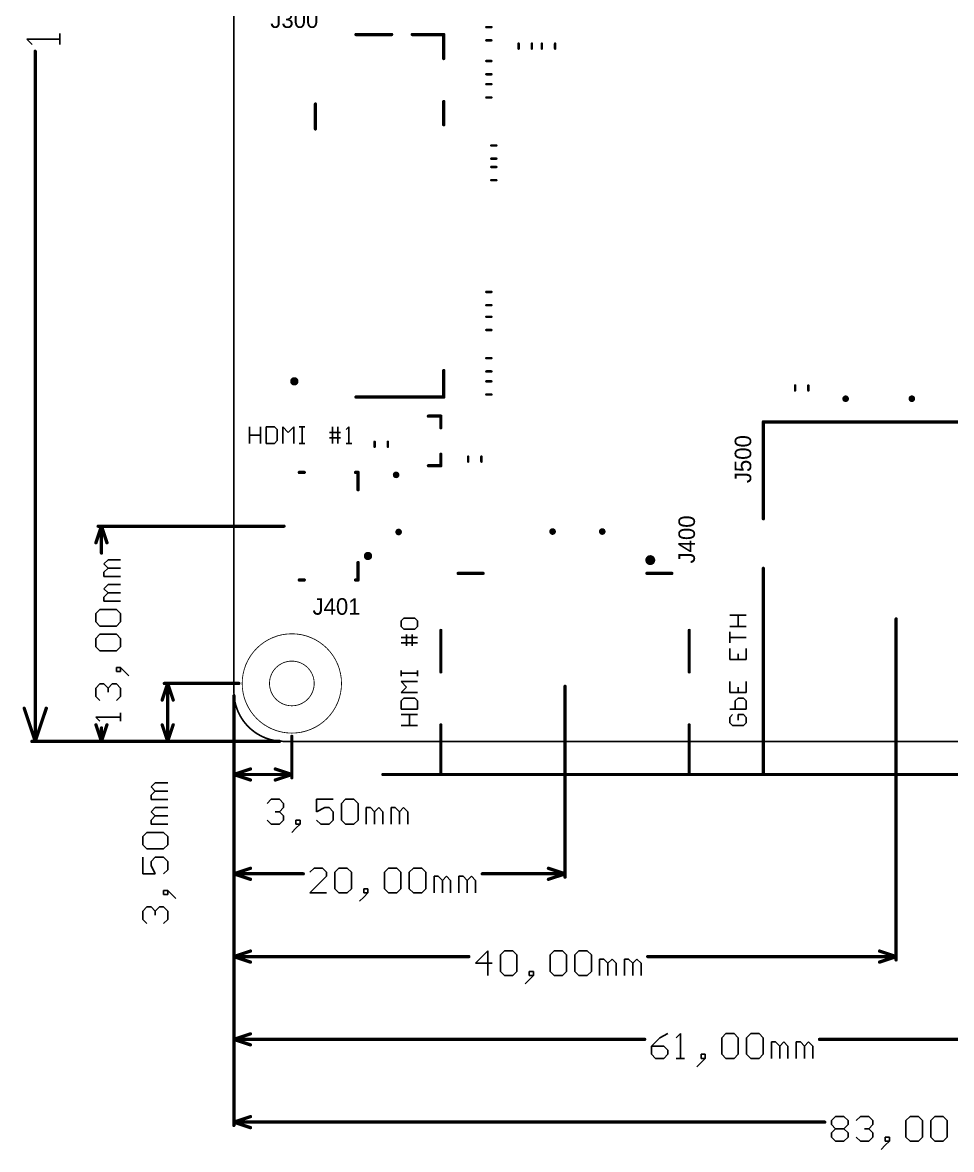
# Model space of a CAD drawing. Extents: x -13 to 144, y -25 to 122.
# Drawn here: x -12.8 to 43.3, y -24.7 to 43.4 of the extents above; entities that cross this region are included whole.
import ezdxf

# ---------------------------------------------------------------- set-up
doc = ezdxf.new("R2010")
doc.units = 0
doc.layers.get('0').update_dxf_attribs({"linetype": 'CONTINUOUS'})
for name, color, linetype in [('MECHANICAL1', 6, 'CONTINUOUS'), ('MECHANICAL10', 56, 'CONTINUOUS'), ('MECHANICAL15', 56, 'CONTINUOUS'), ('TOPOVERLAY', 2, 'CONTINUOUS')]:
    doc.layers.add(name, color=color, linetype=linetype)

# ---------------------------------------------------------------- blocks, each defined once
blk = doc.blocks.new('ICC_SLP2510P8_250X100X60_P')
at = {"layer": 'TOPOVERLAY'}
for points, const_width in [([(-0.9, -1.25, 1), (-1.1, -1.25, 1)], 0.2), ([(-1.15, -1.25, 1), (-1.05, -1.25, 1)], 0.1), ([(-0.95, -1.25, 1), (-0.85, -1.25, 1)], 0.1)]:
    blk.add_lwpolyline(points, format="xyb", close=True, dxfattribs=dict(at, const_width=const_width))
blk = doc.blocks.new('ICC_SLP2510P8_250X100X60_0')
at = {"layer": 'TOPOVERLAY'}
for points, const_width in [([(-0.9, -1.25, 1), (-1.1, -1.25, 1)], 0.2), ([(-1.15, -1.25, 1), (-1.05, -1.25, 1)], 0.1), ([(-0.95, -1.25, 1), (-0.85, -1.25, 1)], 0.1)]:
    blk.add_lwpolyline(points, format="xyb", close=True, dxfattribs=dict(at, const_width=const_width))
blk = doc.blocks.new('PKG_SOT23_3L_SC59_P190_R_8')
at = {"layer": 'TOPOVERLAY', "const_width": 0.2}
for points in [[(-0.8, 0.75), (-1.497, 0.75)], [(-1.497, 0), (-1.497, 0.75)], [(1.497, 0.75), (0.8, 0.75)], [(1.497, 0), (1.497, 0.75)]]:
    blk.add_lwpolyline(points, dxfattribs=at)
at = {"layer": 'TOPOVERLAY', "const_width": 0.1}
for points in [[(-1.547, 0.75, 1), (-1.447, 0.75, 1)], [(-1.547, 0.75, 1), (-1.447, 0.75, 1)], [(-0.85, 0.75, 1), (-0.75, 0.75, 1)], [(0.75, 0.75, 1), (0.85, 0.75, 1)], [(1.447, 0.75, 1), (1.547, 0.75, 1)], [(1.447, 0.75, 1), (1.547, 0.75, 1)], [(-1.547, 0, 1), (-1.447, 0, 1)], [(1.447, 0, 1), (1.547, 0, 1)]]:
    blk.add_lwpolyline(points, format="xyb", close=True, dxfattribs=at)
blk = doc.blocks.new('ICC_SLP2510P8_250X100X60_1')
at = {"layer": 'TOPOVERLAY'}
for points, const_width in [([(-1.45, -0.55, 1), (-1.65, -0.55, 1)], 0.2), ([(-1.7, -0.55, 1), (-1.6, -0.55, 1)], 0.1), ([(-1.5, -0.55, 1), (-1.4, -0.55, 1)], 0.1)]:
    blk.add_lwpolyline(points, format="xyb", close=True, dxfattribs=dict(at, const_width=const_width))
blk = doc.blocks.new('ICC_SLP2510P8_250X100X60_2')
at = {"layer": 'TOPOVERLAY'}
for points, const_width in [([(-1.5, -0.4, 1), (-1.7, -0.4, 1)], 0.2), ([(-1.75, -0.4, 1), (-1.65, -0.4, 1)], 0.1), ([(-1.55, -0.4, 1), (-1.45, -0.4, 1)], 0.1)]:
    blk.add_lwpolyline(points, format="xyb", close=True, dxfattribs=dict(at, const_width=const_width))
blk = doc.blocks.new('ICC_SLP2510P8_250X100X60_3')
at = {"layer": 'TOPOVERLAY'}
for points, const_width in [([(-0.9, -1.25, 1), (-1.1, -1.25, 1)], 0.2), ([(-1.15, -1.25, 1), (-1.05, -1.25, 1)], 0.1), ([(-0.95, -1.25, 1), (-0.85, -1.25, 1)], 0.1)]:
    blk.add_lwpolyline(points, format="xyb", close=True, dxfattribs=dict(at, const_width=const_width))
blk = doc.blocks.new('ICC_SLP2510P8_250X100X60_4')
at = {"layer": 'TOPOVERLAY'}
for points, const_width in [([(-0.9, -1.25, 1), (-1.1, -1.25, 1)], 0.2), ([(-1.15, -1.25, 1), (-1.05, -1.25, 1)], 0.1), ([(-0.95, -1.25, 1), (-0.85, -1.25, 1)], 0.1)]:
    blk.add_lwpolyline(points, format="xyb", close=True, dxfattribs=dict(at, const_width=const_width))
blk = doc.blocks.new('RES_0603_R_138')
at = {"layer": 'TOPOVERLAY', "const_width": 0.15}
for points in [[(0.15, 0.4), (-0.15, 0.4)], [(0.15, -0.4), (-0.15, -0.4)]]:
    blk.add_lwpolyline(points, dxfattribs=at)
at = {"layer": 'TOPOVERLAY', "const_width": 0.075}
for points in [[(-0.188, 0.4, 1), (-0.112, 0.4, 1)], [(0.112, 0.4, 1), (0.188, 0.4, 1)], [(-0.188, -0.4, 1), (-0.112, -0.4, 1)], [(0.112, -0.4, 1), (0.188, -0.4, 1)]]:
    blk.add_lwpolyline(points, format="xyb", close=True, dxfattribs=at)
blk = doc.blocks.new('RES_0603_R_139')
at = {"layer": 'TOPOVERLAY', "const_width": 0.15}
for points in [[(0.15, 0.4), (-0.15, 0.4)], [(0.15, -0.4), (-0.15, -0.4)]]:
    blk.add_lwpolyline(points, dxfattribs=at)
at = {"layer": 'TOPOVERLAY', "const_width": 0.075}
for points in [[(-0.188, 0.4, 1), (-0.112, 0.4, 1)], [(0.112, 0.4, 1), (0.188, 0.4, 1)], [(-0.188, -0.4, 1), (-0.112, -0.4, 1)], [(0.112, -0.4, 1), (0.188, -0.4, 1)]]:
    blk.add_lwpolyline(points, format="xyb", close=True, dxfattribs=at)
blk = doc.blocks.new('CAP_0603_R_183')
at = {"layer": 'TOPOVERLAY', "const_width": 0.15}
for points in [[(0.15, 0.4), (-0.15, 0.4)], [(0.15, -0.4), (-0.15, -0.4)]]:
    blk.add_lwpolyline(points, dxfattribs=at)
at = {"layer": 'TOPOVERLAY', "const_width": 0.075}
for points in [[(-0.188, 0.4, 1), (-0.112, 0.4, 1)], [(0.112, 0.4, 1), (0.187, 0.4, 1)], [(-0.188, -0.4, 1), (-0.112, -0.4, 1)], [(0.112, -0.4, 1), (0.187, -0.4, 1)]]:
    blk.add_lwpolyline(points, format="xyb", close=True, dxfattribs=at)
blk = doc.blocks.new('CAP_0603_R_184')
at = {"layer": 'TOPOVERLAY', "const_width": 0.15}
for points in [[(0.15, 0.4), (-0.15, 0.4)], [(0.15, -0.4), (-0.15, -0.4)]]:
    blk.add_lwpolyline(points, dxfattribs=at)
at = {"layer": 'TOPOVERLAY', "const_width": 0.075}
for points in [[(-0.188, 0.4, 1), (-0.112, 0.4, 1)], [(0.112, 0.4, 1), (0.188, 0.4, 1)], [(-0.188, -0.4, 1), (-0.112, -0.4, 1)], [(0.112, -0.4, 1), (0.188, -0.4, 1)]]:
    blk.add_lwpolyline(points, format="xyb", close=True, dxfattribs=at)
blk = doc.blocks.new('CAP_0603_R_187')
at = {"layer": 'TOPOVERLAY', "const_width": 0.15}
for points in [[(0.15, 0.4), (-0.15, 0.4)], [(0.15, -0.4), (-0.15, -0.4)]]:
    blk.add_lwpolyline(points, dxfattribs=at)
at = {"layer": 'TOPOVERLAY', "const_width": 0.075}
for points in [[(-0.188, 0.4, 1), (-0.112, 0.4, 1)], [(0.112, 0.4, 1), (0.188, 0.4, 1)], [(-0.188, -0.4, 1), (-0.112, -0.4, 1)], [(0.112, -0.4, 1), (0.188, -0.4, 1)]]:
    blk.add_lwpolyline(points, format="xyb", close=True, dxfattribs=at)
blk = doc.blocks.new('CAP_0603_R_188')
at = {"layer": 'TOPOVERLAY', "const_width": 0.15}
for points in [[(-0.15, 0.4), (0.15, 0.4)], [(-0.15, -0.4), (0.15, -0.4)]]:
    blk.add_lwpolyline(points, dxfattribs=at)
at = {"layer": 'TOPOVERLAY', "const_width": 0.075}
for points in [[(-0.188, 0.4, 1), (-0.112, 0.4, 1)], [(0.112, 0.4, 1), (0.188, 0.4, 1)], [(-0.188, -0.4, 1), (-0.112, -0.4, 1)], [(0.112, -0.4, 1), (0.188, -0.4, 1)]]:
    blk.add_lwpolyline(points, format="xyb", close=True, dxfattribs=at)
blk = doc.blocks.new('CAP_0603_R_189')
at = {"layer": 'TOPOVERLAY', "const_width": 0.15}
for points in [[(-0.15, 0.4), (0.15, 0.4)], [(-0.15, -0.4), (0.15, -0.4)]]:
    blk.add_lwpolyline(points, dxfattribs=at)
at = {"layer": 'TOPOVERLAY', "const_width": 0.075}
for points in [[(-0.188, 0.4, 1), (-0.112, 0.4, 1)], [(0.112, 0.4, 1), (0.188, 0.4, 1)], [(-0.188, -0.4, 1), (-0.112, -0.4, 1)], [(0.112, -0.4, 1), (0.188, -0.4, 1)]]:
    blk.add_lwpolyline(points, format="xyb", close=True, dxfattribs=at)
blk = doc.blocks.new('CAP_0603_R_190')
at = {"layer": 'TOPOVERLAY', "const_width": 0.15}
for points in [[(-0.15, 0.4), (0.15, 0.4)], [(-0.15, -0.4), (0.15, -0.4)]]:
    blk.add_lwpolyline(points, dxfattribs=at)
at = {"layer": 'TOPOVERLAY', "const_width": 0.075}
for points in [[(-0.188, 0.4, 1), (-0.112, 0.4, 1)], [(0.112, 0.4, 1), (0.188, 0.4, 1)], [(-0.188, -0.4, 1), (-0.112, -0.4, 1)], [(0.112, -0.4, 1), (0.188, -0.4, 1)]]:
    blk.add_lwpolyline(points, format="xyb", close=True, dxfattribs=at)
blk = doc.blocks.new('CAP_0603_R_239')
at = {"layer": 'TOPOVERLAY', "const_width": 0.15}
for points in [[(0.15, 0.4), (-0.15, 0.4)], [(0.15, -0.4), (-0.15, -0.4)]]:
    blk.add_lwpolyline(points, dxfattribs=at)
at = {"layer": 'TOPOVERLAY', "const_width": 0.075}
for points in [[(-0.188, 0.4, 1), (-0.112, 0.4, 1)], [(0.112, 0.4, 1), (0.188, 0.4, 1)], [(-0.188, -0.4, 1), (-0.112, -0.4, 1)], [(0.112, -0.4, 1), (0.188, -0.4, 1)]]:
    blk.add_lwpolyline(points, format="xyb", close=True, dxfattribs=at)
blk = doc.blocks.new('CAP_0603_R_240')
at = {"layer": 'TOPOVERLAY', "const_width": 0.15}
for points in [[(-0.15, 0.4), (0.15, 0.4)], [(-0.15, -0.4), (0.15, -0.4)]]:
    blk.add_lwpolyline(points, dxfattribs=at)
at = {"layer": 'TOPOVERLAY', "const_width": 0.075}
for points in [[(-0.188, 0.4, 1), (-0.112, 0.4, 1)], [(0.112, 0.4, 1), (0.188, 0.4, 1)], [(-0.188, -0.4, 1), (-0.112, -0.4, 1)], [(0.112, -0.4, 1), (0.188, -0.4, 1)]]:
    blk.add_lwpolyline(points, format="xyb", close=True, dxfattribs=at)
blk = doc.blocks.new('CAP_0603_R_248')
at = {"layer": 'TOPOVERLAY', "const_width": 0.15}
for points in [[(0.15, 0.4), (-0.15, 0.4)], [(0.15, -0.4), (-0.15, -0.4)]]:
    blk.add_lwpolyline(points, dxfattribs=at)
at = {"layer": 'TOPOVERLAY', "const_width": 0.075}
for points in [[(-0.188, 0.4, 1), (-0.112, 0.4, 1)], [(0.112, 0.4, 1), (0.188, 0.4, 1)], [(-0.188, -0.4, 1), (-0.112, -0.4, 1)], [(0.112, -0.4, 1), (0.188, -0.4, 1)]]:
    blk.add_lwpolyline(points, format="xyb", close=True, dxfattribs=at)
blk = doc.blocks.new('CAP_0603_R_252')
at = {"layer": 'TOPOVERLAY', "const_width": 0.15}
for points in [[(0.15, 0.4), (-0.15, 0.4)], [(0.15, -0.4), (-0.15, -0.4)]]:
    blk.add_lwpolyline(points, dxfattribs=at)
at = {"layer": 'TOPOVERLAY', "const_width": 0.075}
for points in [[(-0.188, 0.4, 1), (-0.112, 0.4, 1)], [(0.112, 0.4, 1), (0.187, 0.4, 1)], [(-0.188, -0.4, 1), (-0.112, -0.4, 1)], [(0.112, -0.4, 1), (0.187, -0.4, 1)]]:
    blk.add_lwpolyline(points, format="xyb", close=True, dxfattribs=at)
blk = doc.blocks.new('CAP_0603_R_253')
at = {"layer": 'TOPOVERLAY', "const_width": 0.15}
for points in [[(0.15, 0.4), (-0.15, 0.4)], [(0.15, -0.4), (-0.15, -0.4)]]:
    blk.add_lwpolyline(points, dxfattribs=at)
at = {"layer": 'TOPOVERLAY', "const_width": 0.075}
for points in [[(-0.188, 0.4, 1), (-0.112, 0.4, 1)], [(0.112, 0.4, 1), (0.188, 0.4, 1)], [(-0.188, -0.4, 1), (-0.112, -0.4, 1)], [(0.112, -0.4, 1), (0.188, -0.4, 1)]]:
    blk.add_lwpolyline(points, format="xyb", close=True, dxfattribs=at)
blk = doc.blocks.new('CAP_0603_R_254')
at = {"layer": 'TOPOVERLAY', "const_width": 0.15}
for points in [[(0.15, 0.4), (-0.15, 0.4)], [(0.15, -0.4), (-0.15, -0.4)]]:
    blk.add_lwpolyline(points, dxfattribs=at)
at = {"layer": 'TOPOVERLAY', "const_width": 0.075}
for points in [[(-0.188, 0.4, 1), (-0.112, 0.4, 1)], [(0.112, 0.4, 1), (0.188, 0.4, 1)], [(-0.188, -0.4, 1), (-0.112, -0.4, 1)], [(0.112, -0.4, 1), (0.188, -0.4, 1)]]:
    blk.add_lwpolyline(points, format="xyb", close=True, dxfattribs=at)
blk = doc.blocks.new('CON_HDMI_269')
at = {"layer": 'TOPOVERLAY'}
for points, const_width in [([(5.3, 6.875, 1), (5, 6.875, 1)], 0.3), ([(4.925, 6.875, 1), (5.075, 6.875, 1)], 0.15), ([(5.225, 6.875, 1), (5.375, 6.875, 1)], 0.15), ([(-6.5, 6.075, 1), (-6.4, 6.075, 1)], 0.1), ([(-5, 6.075, 1), (-4.9, 6.075, 1)], 0.1), ([(4.9, 6.075, 1), (5, 6.075, 1)], 0.1), ([(6.4, 6.075, 1), (6.5, 6.075, 1)], 0.1), ([(-7.55, 2.625, 1), (-7.45, 2.625, 1)], 0.1), ([(7.45, 2.625, 1), (7.55, 2.625, 1)], 0.1), ([(-7.55, 0.125, 1), (-7.45, 0.125, 1)], 0.1), ([(7.45, 0.125, 1), (7.55, 0.125, 1)], 0.1), ([(-7.55, -3.075, 1), (-7.45, -3.075, 1)], 0.1), ([(7.45, -3.075, 1), (7.55, -3.075, 1)], 0.1), ([(-7.55, -6.075, 1), (-7.45, -6.075, 1)], 0.1), ([(-7.55, -6.075, 1), (-7.45, -6.075, 1)], 0.1), ([(7.45, -6.075, 1), (7.55, -6.075, 1)], 0.1), ([(7.45, -6.075, 1), (7.55, -6.075, 1)], 0.1)]:
    blk.add_lwpolyline(points, format="xyb", close=True, dxfattribs=dict(at, const_width=const_width))
at = {"layer": 'TOPOVERLAY', "const_width": 0.2}
for points in [[(-6.45, 6.075), (-4.95, 6.075)], [(4.95, 6.075), (6.45, 6.075)], [(-7.5, 0.125), (-7.5, 2.625)], [(7.5, 0.125), (7.5, 2.625)], [(-7.5, -6.075), (-7.5, -3.075)], [(7.5, -6.075), (7.5, -3.075)], [(-7.5, -6.075), (7.5, -6.075)]]:
    blk.add_lwpolyline(points, dxfattribs=at)
blk = doc.blocks.new('CON_WRT_685119248123_270')
at = {"layer": 'TOPOVERLAY'}
for points, const_width in [([(1.925, 4.35, 1), (1.675, 4.35, 1)], 0.25), ([(1.612, 4.35, 1), (1.737, 4.35, 1)], 0.125), ([(1.863, 4.35, 1), (1.987, 4.35, 1)], 0.125), ([(-3.3, 3.75, 1), (-3.2, 3.75, 1)], 0.1), ([(-3.3, 3.75, 1), (-3.2, 3.75, 1)], 0.1), ([(-3.3, 3.6, 1), (-3.2, 3.6, 1)], 0.1), ([(-2.25, 3.75, 1), (-2.15, 3.75, 1)], 0.1), ([(2.15, 3.75, 1), (2.25, 3.75, 1)], 0.1), ([(3.2, 3.75, 1), (3.3, 3.75, 1)], 0.1), ([(3.2, 3.75, 1), (3.3, 3.75, 1)], 0.1), ([(3.2, 3.6, 1), (3.3, 3.6, 1)], 0.1), ([(-3.3, 0.5, 1), (-3.2, 0.5, 1)], 0.1), ([(-3.3, 0.2, 1), (-3.2, 0.2, 1)], 0.1), ([(3.2, 0.5, 1), (3.3, 0.5, 1)], 0.1), ([(3.2, 0.2, 1), (3.3, 0.2, 1)], 0.1)]:
    blk.add_lwpolyline(points, format="xyb", close=True, dxfattribs=dict(at, const_width=const_width))
at = {"layer": 'TOPOVERLAY', "const_width": 0.2}
for points in [[(-2.2, 3.75), (-3.25, 3.75)], [(-3.25, 3.6), (-3.25, 3.75)], [(3.25, 3.75), (2.2, 3.75)], [(3.25, 3.6), (3.25, 3.75)], [(-3.25, 0.2), (-3.25, 0.5)], [(3.25, 0.2), (3.25, 0.5)]]:
    blk.add_lwpolyline(points, dxfattribs=at)
blk = doc.blocks.new('CON_NGFF_KEY_M_P67_H420_28')
at = {"layer": 'TOPOVERLAY'}
for points, const_width in [([(-9.875, 5.025, 1), (-10.125, 5.025, 1)], 0.25), ([(-10.187, 5.025, 1), (-10.062, 5.025, 1)], 0.125), ([(-9.937, 5.025, 1), (-9.812, 5.025, 1)], 0.125), ([(5.2, 3.75, 1), (5.3, 3.75, 1)], 0.1), ([(6.7, 3.75, 1), (6.8, 3.75, 1)], 0.1), ([(-11, 1.3, 1), (-10.9, 1.3, 1)], 0.1), ([(10.9, 1.3, 1), (11, 1.3, 1)], 0.1), ([(10.9, -0.85, 1), (11, -0.85, 1)], 0.1), ([(10.9, -2.1, 1), (11, -2.1, 1)], 0.1), ([(-11, -4, 1), (-10.9, -4, 1)], 0.1), ([(-11, -4, 1), (-10.9, -4, 1)], 0.1), ([(-9.4, -4, 1), (-9.3, -4, 1)], 0.1), ([(5.45, -4, 1), (5.55, -4, 1)], 0.1), ([(6.85, -4, 1), (6.95, -4, 1)], 0.1), ([(9.45, -4, 1), (9.55, -4, 1)], 0.1), ([(10.9, -4, 1), (11, -4, 1)], 0.1), ([(10.9, -4, 1), (11, -4, 1)], 0.1)]:
    blk.add_lwpolyline(points, format="xyb", close=True, dxfattribs=dict(at, const_width=const_width))
at = {"layer": 'TOPOVERLAY', "const_width": 0.2}
for points in [[(5.25, 3.75), (6.75, 3.75)], [(-10.95, 1.3), (-10.95, -4)], [(10.95, 1.3), (10.95, -0.85)], [(10.95, -2.1), (10.95, -4)], [(-10.95, -4), (-9.35, -4)], [(5.5, -4), (6.9, -4)], [(9.5, -4), (10.95, -4)]]:
    blk.add_lwpolyline(points, dxfattribs=at)
blk = doc.blocks.new('CON_WRT_7499110122_B_285')
at = {"layer": 'TOPOVERLAY', "const_width": 0.2}
for points in [[(-8.02, 4.8), (-8.02, 10.65)], [(-8.02, 10.65), (8.02, 10.65)], [(8.02, 4.8), (8.02, 10.65)], [(-8.02, 1.8), (-8.02, -10.65)], [(8.02, -10.65), (8.02, 1.8)], [(-8.02, -10.65), (8.02, -10.65)]]:
    blk.add_lwpolyline(points, dxfattribs=at)
at = {"layer": 'TOPOVERLAY', "const_width": 0.1}
for points in [[(-8.07, 10.65, 1), (-7.97, 10.65, 1)], [(-8.07, 10.65, 1), (-7.97, 10.65, 1)], [(7.97, 10.65, 1), (8.07, 10.65, 1)], [(7.97, 10.65, 1), (8.07, 10.65, 1)], [(-8.07, 4.8, 1), (-7.97, 4.8, 1)], [(7.97, 4.8, 1), (8.07, 4.8, 1)], [(-8.07, 1.8, 1), (-7.97, 1.8, 1)], [(7.97, 1.8, 1), (8.07, 1.8, 1)], [(-8.07, -10.65, 1), (-7.97, -10.65, 1)], [(-8.07, -10.65, 1), (-7.97, -10.65, 1)], [(7.97, -10.65, 1), (8.07, -10.65, 1)], [(7.97, -10.65, 1), (8.07, -10.65, 1)]]:
    blk.add_lwpolyline(points, format="xyb", close=True, dxfattribs=at)

msp = doc.modelspace()

# ---------------------------------------------------------------- linework, layer by layer
at = {"layer": 'MECHANICAL1', "const_width": 0.1}
for points in [[(0, 97), (0, 3)], [(3, 0), (97, 0)]]:
    msp.add_lwpolyline(points, dxfattribs=at)
at = {"layer": 'MECHANICAL1', "const_width": 0.05}
for points in [[(-0.025, 3, 1), (0.025, 3, 1)], [(-0.025, 3, 1), (0.025, 3, 1)], [(2.975, 0, 1), (3.025, 0, 1)], [(2.975, 0, 1), (3.025, 0, 1)]]:
    msp.add_lwpolyline(points, format="xyb", close=True, dxfattribs=at)
at = {"layer": 'MECHANICAL1', "const_width": 0.1}
msp.add_lwpolyline([(3, 0, -0.414214), (0, 3)], format="xyb", dxfattribs=at)
at = {"layer": 'MECHANICAL10'}
for p, q in [((-10.515, 42.429), (-12.514, 42.429)), ((-12.514, 42.429), (-12.181, 42.096)), ((-10.515, 42.096), (-10.515, 42.762)), ((-10.515, 42.762), (-10.515, 42.429))]:
    msp.add_line(p, q, dxfattribs=at)
at = {"layer": 'MECHANICAL10', "const_width": 0.2}
for points in [[(-12, 0), (-12, 41.69)], [(-12.667, 2), (-12, 0)], [(-12, 0), (-11.333, 2)], [(-12.2, 0), (2.75, 0)]]:
    msp.add_lwpolyline(points, dxfattribs=at)
at = {"layer": 'MECHANICAL10', "const_width": 0.1}
for points in [[(-12.05, 41.69, 1), (-11.95, 41.69, 1)], [(-12.717, 2, 1), (-12.617, 2, 1)], [(-11.383, 2, 1), (-11.283, 2, 1)], [(-12.25, 0, 1), (-12.15, 0, 1)], [(-12.05, 0, 1), (-11.95, 0, 1)], [(-12.05, 0, 1), (-11.95, 0, 1)], [(-12.05, 0, 1), (-11.95, 0, 1)], [(2.7, 0, 1), (2.8, 0, 1)]]:
    msp.add_lwpolyline(points, format="xyb", close=True, dxfattribs=at)
at = {"layer": 'MECHANICAL15'}
for p, q in [((-7.848, 10.717), (-7.598, 10.967)), ((-7.598, 10.967), (-6.848, 10.967)), ((-7.598, 10.467), (-7.848, 10.717)), ((-7.848, 10.217), (-7.598, 10.467)), ((-7.848, 9.967), (-7.848, 10.217)), ((-7.598, 10.467), (-6.848, 10.467)), ((-6.848, 10.467), (-7.598, 10.467)), ((-6.848, 9.967), (-7.848, 9.967)), ((-7.848, 9.218), (-7.598, 9.468)), ((-7.598, 8.968), (-7.848, 9.218)), ((-7.848, 8.718), (-7.598, 8.968)), ((-7.598, 9.468), (-6.848, 9.468)), ((-7.598, 8.968), (-6.848, 8.968)), ((-6.848, 8.968), (-7.598, 8.968)), ((-7.848, 8.468), (-7.848, 8.718)), ((-6.848, 8.468), (-7.848, 8.468)), ((-8.347, 7.718), (-8.098, 7.968)), ((-8.347, 7.218), (-8.347, 7.718)), ((-8.098, 7.968), (-7.098, 7.968)), ((-7.098, 7.968), (-6.848, 7.718)), ((-6.848, 7.718), (-6.848, 7.218)), ((-8.098, 6.968), (-8.347, 7.218)), ((-7.098, 6.968), (-8.098, 6.968)), ((-6.848, 7.218), (-7.098, 6.968)), ((-8.347, 6.219), (-8.098, 6.468)), ((-8.347, 5.719), (-8.347, 6.219)), ((-8.098, 6.468), (-7.098, 6.468)), ((-7.098, 6.468), (-6.848, 6.219)), ((-6.848, 6.219), (-6.848, 5.719)), ((-8.098, 5.469), (-8.347, 5.719)), ((-7.098, 5.469), (-8.098, 5.469)), ((-6.848, 5.719), (-7.098, 5.469)), ((-6.848, 4.469), (-7.098, 4.469)), ((-7.098, 4.469), (-7.098, 4.219)), ((-7.098, 4.219), (-6.848, 4.219)), ((-6.598, 4.219), (-6.848, 4.469)), ((-6.848, 4.219), (-6.848, 4.469)), ((-6.848, 4.469), (-6.598, 4.219)), ((-6.598, 4.219), (-6.348, 3.969)), ((-8.347, 3.22), (-8.098, 3.469)), ((-8.098, 3.469), (-7.848, 3.469)), ((-7.848, 3.469), (-7.598, 3.22)), ((-7.598, 3.22), (-7.348, 3.469)), ((-7.348, 3.469), (-7.098, 3.469)), ((-7.098, 3.469), (-6.848, 3.22)), ((-8.347, 2.72), (-8.347, 3.22)), ((-7.598, 3.22), (-7.598, 2.97)), ((-7.598, 2.97), (-7.598, 3.22)), ((-6.848, 3.22), (-6.848, 2.72)), ((-8.098, 2.47), (-8.347, 2.72)), ((-6.848, 2.72), (-7.098, 2.47)), ((-6.848, 1.47), (-8.347, 1.47)), ((-8.347, 1.47), (-8.098, 1.22)), ((-6.848, 1.22), (-6.848, 1.72)), ((-6.848, 1.72), (-6.848, 1.47)), ((-5, -2.753), (-4.75, -2.503)), ((-4.75, -2.503), (-4, -2.503)), ((-4.75, -3.003), (-5, -2.753)), ((-5, -3.253), (-4.75, -3.003)), ((-5, -3.502), (-5, -3.253)), ((-4.75, -3.003), (-4, -3.003)), ((-4, -3.003), (-4.75, -3.003)), ((-4, -3.502), (-5, -3.502)), ((-5, -4.252), (-4.75, -4.002)), ((-4.75, -4.002), (-4, -4.002)), ((2, -3.75), (2.25, -3.5)), ((2.25, -3.5), (2.75, -3.5)), ((2.75, -3.5), (3, -3.75)), ((3, -4), (2.75, -4.25)), ((3, -3.75), (3, -4)), ((5.999, -3.5), (4.999, -3.5)), ((4.999, -3.5), (4.999, -4.25)), ((4.999, -4.25), (5.499, -4)), ((5.499, -4), (5.749, -4)), ((5.749, -4), (5.999, -4.25)), ((6.499, -3.75), (6.748, -3.5)), ((6.499, -4.75), (6.499, -3.75)), ((6.748, -3.5), (7.248, -3.5)), ((7.248, -3.5), (7.498, -3.75)), ((7.498, -3.75), (7.498, -4.75)), ((7.998, -5), (7.998, -4)), ((7.998, -4), (8.248, -4)), ((8.248, -4), (8.498, -4.25)), ((8.498, -4.25), (8.748, -4)), ((8.748, -4), (8.998, -4.25)), ((9.498, -5), (9.498, -4)), ((9.498, -4), (9.747, -4)), ((9.747, -4), (9.997, -4.25)), ((9.997, -4.25), (10.247, -4)), ((10.247, -4), (10.497, -4.25)), ((-4.75, -4.502), (-5, -4.252)), ((-5, -4.752), (-4.75, -4.502)), ((-5, -5.002), (-5, -4.752)), ((-4.75, -4.502), (-4, -4.502)), ((-4, -4.502), (-4.75, -4.502)), ((2.25, -5), (2, -4.75)), ((2.75, -4.25), (2.5, -4.25)), ((2.5, -4.25), (2.75, -4.25)), ((2.75, -4.25), (3, -4.5)), ((3, -4.75), (2.75, -5)), ((3, -4.5), (3, -4.75)), ((3.999, -4.75), (3.749, -4.75)), ((3.749, -4.75), (3.749, -5)), ((3.999, -5), (3.999, -4.75)), ((5.249, -5), (4.999, -4.75)), ((5.999, -4.75), (5.749, -5)), ((5.999, -4.25), (5.999, -4.75)), ((6.748, -5), (6.499, -4.75)), ((7.498, -4.75), (7.248, -5)), ((8.498, -4.25), (8.498, -5)), ((8.498, -5), (8.498, -4.25)), ((8.998, -4.25), (8.998, -5)), ((9.997, -4.25), (9.997, -5)), ((9.997, -5), (9.997, -4.25)), ((10.497, -4.25), (10.497, -5)), ((-4, -5.002), (-5, -5.002)), ((2.75, -5), (2.25, -5)), ((3.749, -5.25), (3.5, -5.5)), ((3.749, -5.25), (3.999, -5)), ((3.749, -5), (3.999, -5)), ((3.999, -5), (3.749, -5.25)), ((5.749, -5), (5.249, -5)), ((7.248, -5), (6.748, -5)), ((-5.5, -5.752), (-5.25, -5.502)), ((-5.5, -6.252), (-5.5, -5.752)), ((-5.25, -5.502), (-4.25, -5.502)), ((-4.25, -5.502), (-4, -5.752)), ((-4, -5.752), (-4, -6.252)), ((-5.25, -6.501), (-5.5, -6.252)), ((-4.25, -6.501), (-5.25, -6.501)), ((-4, -6.252), (-4.25, -6.501)), ((-5.5, -7.001), (-5.5, -8.001)), ((-5, -7.251), (-4.75, -7.001)), ((-5, -7.501), (-5, -7.251)), ((-4.75, -7.001), (-4.25, -7.001)), ((-4.25, -7.001), (-4, -7.251)), ((-4, -7.251), (-4, -7.751)), ((-5.5, -8.001), (-4.75, -8.001)), ((-4.75, -8.001), (-5, -7.501)), ((-4, -7.751), (-4.25, -8.001)), ((4.845, -7.653), (4.595, -7.902)), ((4.595, -9.152), (5.595, -8.152)), ((5.345, -7.653), (4.845, -7.653)), ((5.595, -7.902), (5.345, -7.653)), ((5.595, -8.152), (5.595, -7.902)), ((6.095, -7.902), (6.345, -7.653)), ((6.095, -8.902), (6.095, -7.902)), ((6.345, -7.653), (6.844, -7.653)), ((6.844, -7.653), (7.094, -7.902)), ((7.094, -7.902), (7.094, -8.902)), ((9.094, -7.902), (9.344, -7.653)), ((9.094, -8.902), (9.094, -7.902)), ((9.344, -7.653), (9.844, -7.653)), ((9.844, -7.653), (10.093, -7.902)), ((10.093, -7.902), (10.093, -8.902)), ((10.593, -7.902), (10.843, -7.653)), ((10.593, -8.902), (10.593, -7.902)), ((10.843, -7.653), (11.343, -7.653)), ((11.343, -7.653), (11.593, -7.902)), ((11.593, -7.902), (11.593, -8.902)), ((12.093, -9.152), (12.093, -8.152)), ((12.093, -8.152), (12.343, -8.152)), ((12.343, -8.152), (12.593, -8.402)), ((12.593, -8.402), (12.843, -8.152)), ((12.843, -8.152), (13.092, -8.402)), ((13.592, -9.152), (13.592, -8.152)), ((13.592, -8.152), (13.842, -8.152)), ((13.842, -8.152), (14.092, -8.402)), ((14.092, -8.402), (14.342, -8.152)), ((14.342, -8.152), (14.592, -8.402)), ((12.593, -8.402), (12.593, -9.152)), ((12.593, -9.152), (12.593, -8.402)), ((13.092, -8.402), (13.092, -9.152)), ((14.092, -8.402), (14.092, -9.152)), ((14.092, -9.152), (14.092, -8.402)), ((14.592, -8.402), (14.592, -9.152)), ((-4, -9.001), (-4.25, -9.001)), ((-4.25, -9.001), (-4.25, -9.251)), ((-4.25, -9.251), (-4, -9.251)), ((-3.75, -9.251), (-4, -9.001)), ((-4, -9.251), (-4, -9.001)), ((-4, -9.001), (-3.75, -9.251)), ((-3.75, -9.251), (-3.5, -9.5)), ((5.595, -9.152), (4.595, -9.152)), ((6.345, -9.152), (6.095, -8.902)), ((6.844, -9.152), (6.345, -9.152)), ((7.094, -8.902), (6.844, -9.152)), ((7.844, -9.402), (7.594, -9.652)), ((8.094, -8.902), (7.844, -8.902)), ((7.844, -8.902), (7.844, -9.152)), ((7.844, -9.402), (8.094, -9.152)), ((7.844, -9.152), (8.094, -9.152)), ((8.094, -9.152), (7.844, -9.402)), ((8.094, -9.152), (8.094, -8.902)), ((9.344, -9.152), (9.094, -8.902)), ((9.844, -9.152), (9.344, -9.152)), ((10.093, -8.902), (9.844, -9.152)), ((10.843, -9.152), (10.593, -8.902)), ((11.343, -9.152), (10.843, -9.152)), ((11.593, -8.902), (11.343, -9.152)), ((-5.5, -10.25), (-5.25, -10)), ((-5.25, -10), (-5, -10)), ((-5, -10), (-4.75, -10.25)), ((-4.75, -10.25), (-4.5, -10)), ((-4.5, -10), (-4.25, -10)), ((-4.25, -10), (-4, -10.25)), ((-5.5, -10.75), (-5.5, -10.25)), ((-5.25, -11), (-5.5, -10.75)), ((-4.75, -10.25), (-4.75, -10.5)), ((-4.75, -10.5), (-4.75, -10.25)), ((-4, -10.75), (-4.25, -11)), ((-4, -10.25), (-4, -10.75)), ((15.345, -12.653), (14.595, -13.402)), ((15.345, -14.152), (15.345, -12.653)), ((16.095, -12.902), (16.345, -12.653)), ((16.095, -13.902), (16.095, -12.902)), ((16.345, -12.653), (16.844, -12.653)), ((16.844, -12.653), (17.094, -12.902)), ((17.094, -12.902), (17.094, -13.902)), ((19.094, -12.902), (19.344, -12.653)), ((19.094, -13.902), (19.094, -12.902)), ((19.344, -12.653), (19.844, -12.653)), ((19.844, -12.653), (20.093, -12.902)), ((20.093, -12.902), (20.093, -13.902)), ((20.593, -12.902), (20.843, -12.653)), ((20.593, -13.902), (20.593, -12.902)), ((20.843, -12.653), (21.343, -12.653)), ((21.343, -12.653), (21.593, -12.902)), ((21.593, -12.902), (21.593, -13.902)), ((14.595, -13.402), (15.595, -13.402)), ((22.093, -14.152), (22.093, -13.152)), ((22.093, -13.152), (22.343, -13.152)), ((22.343, -13.152), (22.593, -13.402)), ((22.593, -13.402), (22.843, -13.152)), ((22.593, -13.402), (22.593, -14.152)), ((22.593, -14.152), (22.593, -13.402)), ((22.843, -13.152), (23.092, -13.402)), ((23.092, -13.402), (23.092, -14.152)), ((23.592, -14.152), (23.592, -13.152)), ((23.592, -13.152), (23.842, -13.152)), ((23.842, -13.152), (24.092, -13.402)), ((24.092, -13.402), (24.342, -13.152)), ((24.092, -13.402), (24.092, -14.152)), ((24.092, -14.152), (24.092, -13.402)), ((24.342, -13.152), (24.592, -13.402)), ((24.592, -13.402), (24.592, -14.152)), ((16.345, -14.152), (16.095, -13.902)), ((16.844, -14.152), (16.345, -14.152)), ((17.094, -13.902), (16.844, -14.152)), ((18.094, -13.902), (17.844, -13.902)), ((17.844, -13.902), (17.844, -14.152)), ((17.844, -14.402), (18.094, -14.152)), ((17.844, -14.152), (18.094, -14.152)), ((18.094, -14.152), (17.844, -14.402)), ((18.094, -14.152), (18.094, -13.902)), ((19.344, -14.152), (19.094, -13.902)), ((19.844, -14.152), (19.344, -14.152)), ((20.093, -13.902), (19.844, -14.152)), ((20.843, -14.152), (20.593, -13.902)), ((21.343, -14.152), (20.843, -14.152)), ((21.593, -13.902), (21.343, -14.152)), ((17.844, -14.402), (17.594, -14.652)), ((26.22, -17.653), (25.72, -17.902)), ((26.97, -17.653), (26.72, -17.902)), ((26.97, -19.152), (26.97, -17.653)), ((29.469, -17.902), (29.719, -17.653)), ((29.719, -17.653), (30.219, -17.653)), ((30.219, -17.653), (30.468, -17.902)), ((30.968, -17.902), (31.218, -17.653)), ((31.218, -17.653), (31.718, -17.653)), ((31.718, -17.653), (31.968, -17.902)), ((25.72, -17.902), (25.22, -18.402)), ((29.469, -18.902), (29.469, -17.902)), ((30.468, -17.902), (30.468, -18.902)), ((30.968, -18.902), (30.968, -17.902)), ((31.968, -17.902), (31.968, -18.902)), ((32.468, -19.152), (32.468, -18.152)), ((32.468, -18.152), (32.718, -18.152)), ((32.718, -18.152), (32.968, -18.402)), ((32.968, -18.402), (33.218, -18.152)), ((33.218, -18.152), (33.468, -18.402)), ((33.967, -19.152), (33.967, -18.152)), ((33.967, -18.152), (34.217, -18.152)), ((34.217, -18.152), (34.467, -18.402)), ((34.467, -18.402), (34.717, -18.152)), ((34.717, -18.152), (34.967, -18.402)), ((25.22, -18.402), (25.22, -18.902)), ((25.97, -18.402), (25.22, -18.402)), ((25.22, -18.902), (25.47, -19.152)), ((26.22, -18.652), (25.97, -18.402)), ((25.97, -19.152), (26.22, -18.902)), ((26.22, -18.902), (26.22, -18.652)), ((28.469, -18.902), (28.219, -18.902)), ((28.219, -18.902), (28.219, -19.152)), ((28.469, -19.152), (28.469, -18.902)), ((29.719, -19.152), (29.469, -18.902)), ((30.468, -18.902), (30.219, -19.152)), ((31.218, -19.152), (30.968, -18.902)), ((31.968, -18.902), (31.718, -19.152)), ((32.968, -18.402), (32.968, -19.152)), ((32.968, -19.152), (32.968, -18.402)), ((33.468, -18.402), (33.468, -19.152)), ((34.467, -18.402), (34.467, -19.152)), ((34.467, -19.152), (34.467, -18.402)), ((34.967, -18.402), (34.967, -19.152)), ((25.47, -19.152), (25.97, -19.152)), ((26.72, -19.152), (27.22, -19.152)), ((27.22, -19.152), (26.97, -19.152)), ((28.219, -19.402), (27.969, -19.652)), ((28.219, -19.402), (28.469, -19.152)), ((28.219, -19.152), (28.469, -19.152)), ((28.469, -19.152), (28.219, -19.402)), ((30.219, -19.152), (29.719, -19.152)), ((31.718, -19.152), (31.218, -19.152)), ((36.095, -22.902), (36.345, -22.653)), ((36.095, -23.152), (36.095, -22.902)), ((36.345, -22.653), (36.845, -22.653)), ((36.845, -22.653), (37.095, -22.902)), ((37.095, -22.902), (37.095, -23.152)), ((37.595, -22.902), (37.845, -22.653)), ((37.845, -22.653), (38.344, -22.653)), ((38.344, -22.653), (38.594, -22.902)), ((38.594, -22.902), (38.594, -23.152)), ((40.594, -22.902), (40.844, -22.653)), ((40.594, -23.902), (40.594, -22.902)), ((40.844, -22.653), (41.344, -22.653)), ((41.344, -22.653), (41.593, -22.902)), ((41.593, -22.902), (41.593, -23.902)), ((42.093, -22.902), (42.343, -22.653)), ((42.093, -23.902), (42.093, -22.902)), ((42.343, -22.653), (42.843, -22.653)), ((42.843, -22.653), (43.093, -22.902)), ((43.093, -22.902), (43.093, -23.902)), ((36.345, -23.402), (36.095, -23.152)), ((36.095, -23.652), (36.345, -23.402)), ((36.095, -23.902), (36.095, -23.652)), ((36.345, -23.402), (36.845, -23.402)), ((37.095, -23.152), (36.845, -23.402)), ((36.845, -23.402), (37.095, -23.652)), ((37.095, -23.652), (37.095, -23.902)), ((38.344, -23.402), (38.095, -23.402)), ((38.095, -23.402), (38.344, -23.402)), ((38.594, -23.152), (38.344, -23.402)), ((38.344, -23.402), (38.594, -23.652)), ((38.594, -23.652), (38.594, -23.902)), ((36.345, -24.152), (36.095, -23.902)), ((36.845, -24.152), (36.345, -24.152)), ((37.095, -23.902), (36.845, -24.152)), ((37.845, -24.152), (37.595, -23.902)), ((38.344, -24.152), (37.845, -24.152)), ((38.594, -23.902), (38.344, -24.152)), ((39.344, -24.402), (39.094, -24.652)), ((39.594, -23.902), (39.344, -23.902)), ((39.344, -23.902), (39.344, -24.152)), ((39.344, -24.402), (39.594, -24.152)), ((39.344, -24.152), (39.594, -24.152)), ((39.594, -24.152), (39.344, -24.402)), ((39.594, -24.152), (39.594, -23.902)), ((40.844, -24.152), (40.594, -23.902)), ((41.344, -24.152), (40.844, -24.152)), ((41.593, -23.902), (41.344, -24.152)), ((42.343, -24.152), (42.093, -23.902)), ((42.843, -24.152), (42.343, -24.152)), ((43.093, -23.902), (42.843, -24.152))]:
    msp.add_line(p, q, dxfattribs=at)
at = {"layer": 'MECHANICAL15', "const_width": 0.2}
for points in [[(-8.333, 12), (-8, 13)], [(-8.2, 13), (3.025, 13)], [(-8, 11.373), (-8, 13)], [(-8, 13), (-7.667, 12)], [(40, -13.2), (40, 7.4)], [(-4.333, 2.5), (-4, 3.5)], [(-4.2, 3.5), (0.3, 3.5)], [(-4, 1.75), (-4, 3.5)], [(-4, 3.5), (-3.667, 2.5)], [(20, -8.2), (20, 3.325)], [(0, -2.2), (0, 2.75)], [(0, -23.2), (0, 2.75)], [(0, -18.2), (0, 2.75)], [(0, -13.2), (0, 2.75)], [(0, -8.2), (0, 2.75)], [(-4, 0), (-4, 1.75)], [(-8.333, 1), (-8, 0)], [(-8, 0), (-7.667, 1)], [(-8, 0), (-8, 0.814)], [(-4.333, 1), (-4, 0)], [(-4, 0), (-3.667, 1)], [(-8.2, 0), (2.75, 0)], [(-4.2, 0), (2.75, 0)], [(3.5, -2.2), (3.5, 0.3)], [(0, -2), (1, -1.667)], [(0, -2), (1.75, -2)], [(0, -2), (1, -2.333)], [(1.75, -2), (3.5, -2)], [(2.5, -1.667), (3.5, -2)], [(2.5, -2.333), (3.5, -2)], [(9, -2), (93, -2)], [(0, -8), (1, -7.667)], [(0, -8), (4.189, -8)], [(0, -8), (1, -8.333)], [(14.998, -8), (20, -8)], [(19, -7.667), (20, -8)], [(19, -8.333), (20, -8)], [(0, -13), (1, -12.667)], [(0, -13), (14.189, -13)], [(0, -13), (1, -13.333)], [(24.998, -13), (40, -13)], [(39, -12.667), (40, -13)], [(39, -13.333), (40, -13)], [(0, -18), (1, -17.667)], [(0, -18), (24.814, -18)], [(0, -18), (1, -18.333)], [(35.373, -18), (61, -18)], [(0, -23), (1, -22.667)], [(0, -23), (35.689, -23)], [(0, -23), (1, -23.333)]]:
    msp.add_lwpolyline(points, dxfattribs=at)
at = {"layer": 'MECHANICAL15'}
for points, const_width in [([(-8.25, 13, 1), (-8.15, 13, 1)], 0.1), ([(-8.05, 13, 1), (-7.95, 13, 1)], 0.1), ([(-8.05, 13, 1), (-7.95, 13, 1)], 0.1), ([(-8.05, 13, 1), (-7.95, 13, 1)], 0.1), ([(2.975, 13, 1), (3.075, 13, 1)], 0.1), ([(-8.383, 12, 1), (-8.283, 12, 1)], 0.1), ([(-7.717, 12, 1), (-7.617, 12, 1)], 0.1), ([(-8.05, 11.373, 1), (-7.95, 11.373, 1)], 0.1), ([(39.95, 7.4, 1), (40.05, 7.4, 1)], 0.1), ([(6.5, 3.5, 1), (0.5, 3.5, 1)], 0.05), ([(4.85, 3.5, 1), (2.15, 3.5, 1)], 0.05), ([(-4.25, 3.5, 1), (-4.15, 3.5, 1)], 0.1), ([(-4.05, 3.5, 1), (-3.95, 3.5, 1)], 0.1), ([(-4.05, 3.5, 1), (-3.95, 3.5, 1)], 0.1), ([(-4.05, 3.5, 1), (-3.95, 3.5, 1)], 0.1), ([(0.25, 3.5, 1), (0.35, 3.5, 1)], 0.1), ([(0.488, 3.5, 1), (0.513, 3.5, 1)], 0.025), ([(2.138, 3.5, 1), (2.163, 3.5, 1)], 0.025), ([(4.838, 3.5, 1), (4.862, 3.5, 1)], 0.025), ([(6.488, 3.5, 1), (6.512, 3.5, 1)], 0.025), ([(19.95, 3.325, 1), (20.05, 3.325, 1)], 0.1), ([(-0.05, 2.75, 1), (0.05, 2.75, 1)], 0.1), ([(-0.05, 2.75, 1), (0.05, 2.75, 1)], 0.1), ([(-0.05, 2.75, 1), (0.05, 2.75, 1)], 0.1), ([(-0.05, 2.75, 1), (0.05, 2.75, 1)], 0.1), ([(-0.05, 2.75, 1), (0.05, 2.75, 1)], 0.1), ([(-4.383, 2.5, 1), (-4.283, 2.5, 1)], 0.1), ([(-3.717, 2.5, 1), (-3.617, 2.5, 1)], 0.1), ([(-4.05, 1.75, 1), (-3.95, 1.75, 1)], 0.1), ([(-4.05, 1.75, 1), (-3.95, 1.75, 1)], 0.1), ([(-8.383, 1, 1), (-8.283, 1, 1)], 0.1), ([(-8.05, 0.814, 1), (-7.95, 0.814, 1)], 0.1), ([(-7.717, 1, 1), (-7.617, 1, 1)], 0.1), ([(-4.383, 1, 1), (-4.283, 1, 1)], 0.1), ([(-3.717, 1, 1), (-3.617, 1, 1)], 0.1), ([(-8.25, 0, 1), (-8.15, 0, 1)], 0.1), ([(-8.05, 0, 1), (-7.95, 0, 1)], 0.1), ([(-8.05, 0, 1), (-7.95, 0, 1)], 0.1), ([(-8.05, 0, 1), (-7.95, 0, 1)], 0.1), ([(-4.25, 0, 1), (-4.15, 0, 1)], 0.1), ([(-4.05, 0, 1), (-3.95, 0, 1)], 0.1), ([(-4.05, 0, 1), (-3.95, 0, 1)], 0.1), ([(-4.05, 0, 1), (-3.95, 0, 1)], 0.1), ([(2.7, 0, 1), (2.8, 0, 1)], 0.1), ([(2.7, 0, 1), (2.8, 0, 1)], 0.1), ([(3.45, 0.3, 1), (3.55, 0.3, 1)], 0.1), ([(-0.05, -2, 1), (0.05, -2, 1)], 0.1), ([(-0.05, -2, 1), (0.05, -2, 1)], 0.1), ([(-0.05, -2, 1), (0.05, -2, 1)], 0.1), ([(0.95, -1.667, 1), (1.05, -1.667, 1)], 0.1), ([(1.7, -2, 1), (1.8, -2, 1)], 0.1), ([(1.7, -2, 1), (1.8, -2, 1)], 0.1), ([(2.45, -1.667, 1), (2.55, -1.667, 1)], 0.1), ([(3.45, -2, 1), (3.55, -2, 1)], 0.1), ([(3.45, -2, 1), (3.55, -2, 1)], 0.1), ([(3.45, -2, 1), (3.55, -2, 1)], 0.1), ([(8.95, -2, 1), (9.05, -2, 1)], 0.1), ([(-0.05, -2.2, 1), (0.05, -2.2, 1)], 0.1), ([(0.95, -2.333, 1), (1.05, -2.333, 1)], 0.1), ([(2.45, -2.333, 1), (2.55, -2.333, 1)], 0.1), ([(3.45, -2.2, 1), (3.55, -2.2, 1)], 0.1), ([(-0.05, -8, 1), (0.05, -8, 1)], 0.1), ([(-0.05, -8, 1), (0.05, -8, 1)], 0.1), ([(-0.05, -8, 1), (0.05, -8, 1)], 0.1), ([(-0.05, -8.2, 1), (0.05, -8.2, 1)], 0.1), ([(0.95, -7.667, 1), (1.05, -7.667, 1)], 0.1), ([(4.139, -8, 1), (4.239, -8, 1)], 0.1), ([(14.948, -8, 1), (15.048, -8, 1)], 0.1), ([(18.95, -7.667, 1), (19.05, -7.667, 1)], 0.1), ([(19.95, -8, 1), (20.05, -8, 1)], 0.1), ([(19.95, -8, 1), (20.05, -8, 1)], 0.1), ([(19.95, -8, 1), (20.05, -8, 1)], 0.1), ([(19.95, -8.2, 1), (20.05, -8.2, 1)], 0.1), ([(0.95, -8.333, 1), (1.05, -8.333, 1)], 0.1), ([(18.95, -8.333, 1), (19.05, -8.333, 1)], 0.1), ([(-0.05, -13, 1), (0.05, -13, 1)], 0.1), ([(-0.05, -13, 1), (0.05, -13, 1)], 0.1), ([(-0.05, -13, 1), (0.05, -13, 1)], 0.1), ([(0.95, -12.667, 1), (1.05, -12.667, 1)], 0.1), ([(14.139, -13, 1), (14.239, -13, 1)], 0.1), ([(24.948, -13, 1), (25.048, -13, 1)], 0.1), ([(38.95, -12.667, 1), (39.05, -12.667, 1)], 0.1), ([(39.95, -13, 1), (40.05, -13, 1)], 0.1), ([(39.95, -13, 1), (40.05, -13, 1)], 0.1), ([(39.95, -13, 1), (40.05, -13, 1)], 0.1), ([(-0.05, -13.2, 1), (0.05, -13.2, 1)], 0.1), ([(0.95, -13.333, 1), (1.05, -13.333, 1)], 0.1), ([(38.95, -13.333, 1), (39.05, -13.333, 1)], 0.1), ([(39.95, -13.2, 1), (40.05, -13.2, 1)], 0.1), ([(0.95, -17.667, 1), (1.05, -17.667, 1)], 0.1), ([(-0.05, -18, 1), (0.05, -18, 1)], 0.1), ([(-0.05, -18, 1), (0.05, -18, 1)], 0.1), ([(-0.05, -18, 1), (0.05, -18, 1)], 0.1), ([(-0.05, -18.2, 1), (0.05, -18.2, 1)], 0.1), ([(0.95, -18.333, 1), (1.05, -18.333, 1)], 0.1), ([(24.764, -18, 1), (24.864, -18, 1)], 0.1), ([(35.323, -18, 1), (35.423, -18, 1)], 0.1), ([(-0.05, -23, 1), (0.05, -23, 1)], 0.1), ([(-0.05, -23, 1), (0.05, -23, 1)], 0.1), ([(-0.05, -23, 1), (0.05, -23, 1)], 0.1), ([(-0.05, -23.2, 1), (0.05, -23.2, 1)], 0.1), ([(0.95, -22.667, 1), (1.05, -22.667, 1)], 0.1), ([(35.639, -23, 1), (35.739, -23, 1)], 0.1), ([(0.95, -23.333, 1), (1.05, -23.333, 1)], 0.1)]:
    msp.add_lwpolyline(points, format="xyb", close=True, dxfattribs=dict(at, const_width=const_width))
at = {"layer": 'TOPOVERLAY'}
for p, q in [((0.95, 19), (0.95, 18)), ((0.95, 18), (0.95, 18.5)), ((0.95, 18.5), (1.616, 18.5)), ((1.616, 18.5), (1.616, 19)), ((1.616, 19), (1.616, 18)), ((1.95, 19), (1.95, 18)), ((2.45, 19), (1.95, 19)), ((2.616, 18.833), (2.45, 19)), ((2.616, 18.167), (2.616, 18.833)), ((2.949, 18), (2.949, 19)), ((2.949, 19), (3.283, 18.667)), ((3.283, 18.667), (3.616, 19)), ((3.616, 19), (3.616, 18)), ((3.949, 19), (4.282, 19)), ((4.282, 19), (4.116, 19)), ((4.116, 19), (4.116, 18)), ((5.782, 18.667), (6.282, 18.667)), ((5.948, 18), (5.948, 19)), ((6.282, 19), (6.282, 18)), ((6.282, 18.667), (6.448, 18.667)), ((6.948, 19), (6.781, 18.833)), ((6.948, 18), (6.948, 19)), ((1.95, 18), (2.45, 18)), ((2.45, 18), (2.616, 18.167)), ((4.116, 18), (3.949, 18)), ((3.949, 18), (4.282, 18)), ((5.782, 18.333), (6.448, 18.333)), ((6.781, 18), (7.115, 18)), ((7.115, 18), (6.948, 18)), ((30.45, 7.615), (29.95, 7.615)), ((29.95, 7.615), (30.95, 7.615)), ((30.45, 6.948), (30.45, 7.615)), ((10.1, 7.281), (10.267, 7.448)), ((10.1, 6.948), (10.1, 7.281)), ((10.267, 6.781), (10.1, 6.948)), ((10.267, 7.448), (10.933, 7.448)), ((10.933, 7.448), (11.1, 7.281)), ((11.1, 6.948), (10.933, 6.781)), ((11.1, 7.281), (11.1, 6.948)), ((29.95, 6.948), (30.95, 6.948)), ((30.95, 6.948), (30.45, 6.948)), ((10.1, 6.282), (11.1, 6.282)), ((10.933, 6.781), (10.267, 6.781)), ((10.433, 6.282), (10.433, 6.448)), ((10.433, 5.782), (10.433, 6.282)), ((10.767, 5.782), (10.767, 6.448)), ((29.95, 5.948), (29.95, 6.615)), ((29.95, 6.615), (29.95, 6.282)), ((29.95, 6.282), (30.95, 6.282)), ((11.1, 5.948), (10.1, 5.948)), ((29.95, 5.615), (29.95, 4.949)), ((30.95, 4.949), (30.95, 5.615)), ((29.95, 4.949), (30.95, 4.949)), ((30.45, 4.949), (30.45, 5.282)), ((10.1, 3.949), (10.1, 4.282)), ((10.1, 4.282), (10.1, 4.116)), ((10.1, 4.116), (11.1, 4.116)), ((11.1, 3.949), (11.1, 4.282)), ((11.1, 4.116), (11.1, 3.949)), ((10.433, 3.283), (10.1, 3.616)), ((10.1, 3.616), (11.1, 3.616)), ((29.95, 3.616), (29.95, 2.949)), ((30.95, 2.949), (30.95, 3.616)), ((10.1, 2.949), (10.433, 3.283)), ((11.1, 2.949), (10.1, 2.949)), ((29.95, 2.949), (30.95, 2.949)), ((30.45, 2.949), (30.45, 3.283)), ((10.267, 2.616), (10.1, 2.45)), ((10.1, 2.45), (10.1, 1.95)), ((10.933, 2.616), (10.267, 2.616)), ((11.1, 2.45), (10.933, 2.616)), ((11.1, 1.95), (11.1, 2.45)), ((30.45, 2.616), (30.283, 2.45)), ((30.283, 2.45), (30.283, 1.95)), ((30.617, 2.616), (30.45, 2.616)), ((30.783, 2.616), (30.617, 2.616)), ((30.95, 2.45), (30.783, 2.616)), ((30.95, 1.95), (30.95, 2.45)), ((10.1, 1.95), (11.1, 1.95)), ((10.6, 1.616), (10.1, 1.616)), ((10.1, 1.616), (11.1, 1.616)), ((10.6, 0.95), (10.6, 1.616)), ((29.95, 1.95), (30.95, 1.95)), ((30.117, 1.616), (29.95, 1.45)), ((29.95, 1.45), (29.95, 1.117)), ((30.783, 1.616), (30.45, 1.616)), ((30.45, 1.616), (30.45, 1.283)), ((30.95, 1.45), (30.783, 1.616)), ((30.95, 1.117), (30.95, 1.45)), ((10.1, 0.95), (11.1, 0.95)), ((11.1, 0.95), (10.6, 0.95)), ((29.95, 1.117), (30.117, 0.95)), ((30.117, 0.95), (30.783, 0.95)), ((30.783, 0.95), (30.95, 1.117))]:
    msp.add_line(p, q, dxfattribs=at)

# ---------------------------------------------------------------- block references
for name, p, rotation in [('CAP_0603_R_188', (15.4, 42.75), 360), ('CON_NGFF_KEY_M_P67_H420_28', (8.675, 31.75), 90), ('CAP_0603_R_190', (17.6, 42), 90), ('CAP_0603_R_189', (19, 42), 90), ('CAP_0603_R_183', (15.4, 40.7), 180), ('CAP_0603_R_252', (15.4, 39.3), 180), ('RES_0603_R_138', (15.7, 35.6), 180), ('RES_0603_R_139', (15.7, 34.3), 180), ('CAP_0603_R_253', (15.4, 26.75), 180), ('CAP_0603_R_184', (15.4, 25.25), 180), ('CAP_0603_R_187', (15.4, 22.75), 180), ('CAP_0603_R_254', (15.4, 21.35), 180), ('CAP_0603_R_248', (34.3, 21.35), 270), ('ICC_SLP2510P8_250X100X60_0', (37.95, 21.95), 360), ('ICC_SLP2510P8_250X100X60_P', (41.95, 21.95), 360), ('PKG_SOT23_3L_SC59_P190_R_8', (11.75, 18.15), 270), ('CON_WRT_7499110122_B_285', (40, 8.65), 360), ('CAP_0603_R_239', (8.9, 17.95), 270), ('CAP_0603_R_240', (14.55, 17.05), 90), ('CON_WRT_685119248123_270', (3.75, 13), 270), ('ICC_SLP2510P8_250X100X60_1', (10.35, 14.55), 270), ('ICC_SLP2510P8_250X100X60_2', (10.35, 11.05), 270), ('ICC_SLP2510P8_250X100X60_3', (20.25, 13.925), 360), ('ICC_SLP2510P8_250X100X60_4', (23.25, 13.925), 360), ('CON_HDMI_269', (20, 4.075), 360)]:
    msp.add_blockref(name, p, dxfattribs=dict(rotation=rotation))

# ---------------------------------------------------------------- texts
for s, p in [('J300', (2.2, 43.1)), ('J401', (4.75, 7.65))]:
    msp.add_text(s, height=1, dxfattribs=at).set_placement(p)
for s, p in [('J500', (31.25, 15.6)), ('J400', (27.85, 10.75))]:
    msp.add_text(s, height=1, rotation=90, dxfattribs=at).set_placement(p)

doc.saveas('drawing.dxf')
